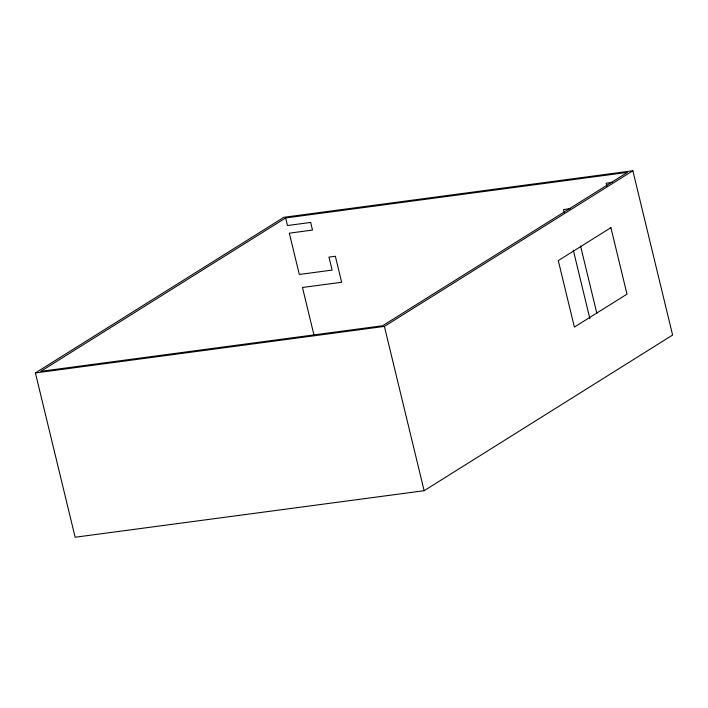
<?xml version="1.0" encoding="UTF-8"?>
<svg xmlns="http://www.w3.org/2000/svg" width="708" height="708" viewBox="0 0 708 708"><rect width="100%" height="100%" fill="white"/><g stroke="black" fill="none" stroke-linecap="round" stroke-linejoin="round"><path stroke-width="1.06" d="M35.4 372.948L283.864 217.303L632.855 170.761L672.6 335.052L424.136 490.697L75.145 537.239L35.4 372.948L384.391 326.406L632.855 170.761M285.643 217.958L40.781 371.346L382.612 325.751L627.474 172.363L285.643 217.958L287.475 225.533L310.662 222.445L312.511 230.073L289.324 233.171L299.316 274.474L332.105 270.093L328.963 257.11L335.362 256.252L341.654 282.262L302.466 287.483L314.131 335.698M612.482 182.363L606.154 183.213L606.898 186.266M570.48 208.621L563.48 209.559L564.258 212.772M580.542 245.95L596.862 313.37M573.321 250.225L589.888 318.715M384.391 326.406L424.136 490.697M610.907 227.657L558.293 260.606L574.374 327.087L626.987 294.139L610.907 227.657"/></g></svg>
